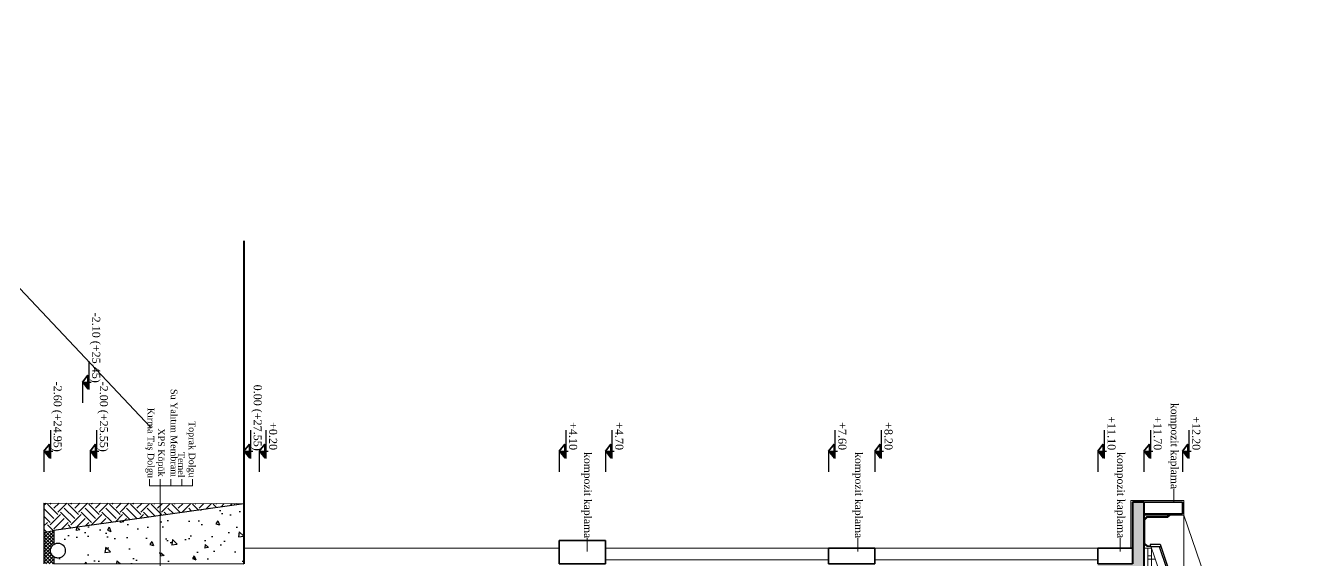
# Model space of a CAD drawing. Header units: centimetres. Extents: x 14449 to 53524, y -19051 to -10746.
# Drawn here: x 18936.4 to 19356.1, y -18163 to -17989.2 of the extents above; entities that cross this region are included whole.
import ezdxf

# ---------------------------------------------------------------- set-up
doc = ezdxf.new("R2010")
doc.units = ezdxf.units.CM
doc.linetypes.add('DUZ', pattern=[0])
for name, color, linetype, lineweight in [('ADAKENARI', 18, 'Continuous', 0), ('İNCE', 8, 'Continuous', 5), ('malzeme cizgisi', 242, 'Continuous', 20), ('P-ÖLÇÜ İÇ', 243, 'Continuous', 0), ('rtm-duv tugla', 22, 'Continuous', 35), ('rtm-kesit katmanı-04', 33, 'Continuous', 25), ('rtm-kesit katmanı-05', 153, 'Continuous', 20), ('rtm-kesit katmanı-06', 136, 'Continuous', 15), ('rtm-mhl-yazı-malzeme', 7, 'Continuous', 13), ('rtm-pen-ahsap', 35, 'Continuous', 13), ('rtm-sembol kot yazı', 7, 'Continuous', 20), ('rtm-sıva', 252, 'Continuous', 15), ('rtm-tarama-betonarme', 51, 'Continuous', 13), ('rtm-tas_betonarme', 50, 'Continuous', 40), ('saski kaseler', 3, 'DUZ', 25)]:
    doc.layers.add(name, color=color, linetype=linetype, lineweight=lineweight)
doc.layers.add('KOT', color=1, linetype='Continuous')
doc.layers.add('Tarama', color=7, linetype='Continuous')
doc.styles.add('times new roman_1_18', font='times.ttf', dxfattribs={"height": 0.2})
doc.styles.add('VAZ-OLCU', font='times.ttf', dxfattribs={"height": 60})

# ---------------------------------------------------------------- blocks, each defined once
blk = doc.blocks.new('saski')
at = {"layer": 'ADAKENARI'}
blk.add_line((33294.4, -27103), (33960.3, -27372.4), dxfattribs=at)
blk = doc.blocks.new('kotson')
at = {"layer": 'KOT'}
blk.add_hatch(color=256, dxfattribs=at).paths.add_polyline_path([(0.3, 13.6), (18, 0), (18, 13.6)])
for p, q in [((70, 16), (0, 16)), ((18, 0), (0.3, 13.6)), ((0.3, 13.6), (35.6, 13.6)), ((18, 0), (18, 21.9)), ((35.6, 13.6), (18, 0)), ((18, 0), (35.6, 13.6)), ((18, 0), (18, 13.6)), ((18, 0), (-33.7, 0))]:
    blk.add_line(p, q, dxfattribs=at)

msp = doc.modelspace()

# ---------------------------------------------------------------- hatches: boundary and pattern name
at = {"layer": 'İNCE', "linetype": 'Continuous', "lineweight": -3}
h = msp.add_hatch(dxfattribs=at)
h.set_pattern_fill('EARTH', scale=0.75, angle=-45, style=0)
h.set_pattern_definition([(315, (40520.493, 1337.5574), (6.7351921, 2e-14), [4.7625, -4.7625]), (315, (40521.756, 1338.8203), (6.7351921, 2e-14), [4.7625, -4.7625]), (315, (40523.0187, 1340.083), (6.7351921, 2e-14), [4.7625, -4.7625]), (45, (40523.8606, 1340.083), (-2e-14, 6.7351921), [4.7625, -4.7625]), (45, (40525.1235, 1338.8203), (-2e-14, 6.7351921), [4.7625, -4.7625]), (45, (40526.3863, 1337.5574), (-2e-14, 6.7351921), [4.7625, -4.7625])])
h.paths.add_polyline_path([(18942.3, -18144.41), (18942.3, -18154.05), (18945.49, -18153.36), (18972.22, -18149.58), (19007.3, -18144.62)])
h = msp.add_hatch(dxfattribs=at)
h.set_pattern_fill('AR-CONC', scale=0.075, angle=-90, style=0)
h.set_pattern_definition([(320, (40507.993, 1337.557), (-1.1954314, -13.66385), [1.42875, -15.71625]), (265, (40507.993, 1337.557), (14.3292634, 2.6432566), [1.143, -12.573044]), (10.451445, (40507.893, 1336.419), (13.1338314, -11.0205935), [1.2142507, -13.3567683]), (316.1842, (40511.803, 1337.557), (-3.153175, -20.330928), [2.143125, -23.574375]), (6.63556, (40511.54, 1335.863), (18.55696, -17.80531), [1.821377, -20.03517]), (261.18415, (40511.803, 1337.557), (18.55696, -17.80531), [1.714498, -18.85948]), (291, (40510.85, 1335.652), (-7.66989, -11.3710793), [1.42875, -15.71625]), (236, (40510.85, 1335.652), (13.8140975, -4.635152), [1.143, -12.573]), (341.451445, (40510.211, 1334.705), (6.1442077, -16.0062314), [1.2142507, -13.356745]), (307.5, (40507.993, 1337.5574), (6.3416279, -0.23164524), [0, -12.4206, 0, -12.7635, 0, -12.620625]), (277.5, (40507.993, 1337.5574), (7.5135431, -5.0114747), [0, -7.2771, 0, -12.13485, 0, -4.810125]), (237.5, (40507.993, 1341.8056), (-0.4296558, -10.1692946), [0, -4.7625, 0, -14.859, 0, -19.71675]), (227.5, (40507.993, 1343.711), (1.9069868, -11.1096886), [0, -6.19125, 0, -9.8679, 0, -14.00175])])
edge = h.paths.add_edge_path()
edge.add_line((18945.49, -18153.36), (18945.48, -18157.87))
edge.add_arc((18946.84, -18159.88), 2.42, 90, 124.0183, ccw=False)
edge.add_arc((18946.84, -18159.88), 2.42, -90, 90, ccw=False)
edge.add_arc((18946.84, -18159.88), 2.42, -122.8035, -90, ccw=False)
edge.add_line((18945.53, -18161.92), (18945.53, -18164.1))
edge.add_line((18945.53, -18164.1), (18984.85, -18164.13))
edge.add_line((18984.85, -18164.13), (19007.3, -18164.14))
edge.add_line((19007.3, -18164.14), (19007.3, -18144.62))
edge.add_line((19007.3, -18144.62), (18982.94, -18148.06))
edge.add_line((18982.94, -18148.06), (18945.49, -18153.36))
at = {"layer": 'rtm-tarama-betonarme'}
h = msp.add_hatch(dxfattribs=at)
h.set_pattern_fill('ANSI33', color=256, scale=0.375, angle=-90, style=0)
h.set_pattern_definition([(315, (20654.9113, -9567.535), (1.683798, 1.683798), []), (315, (20654.9113, -9569.2187), (1.683798, 1.683798), [1.190625, -0.5953125])])
h.paths.add_polyline_path([(19299.8, -18239.03), (19299.8, -18144.14), (19296.05, -18144.14), (19296.05, -18164.14), (19284.8, -18164.14), (19284.8, -18171.64), (19296.05, -18171.64), (19296.05, -18239.03)])
h.paths.add_polyline_path([(19299.8, -18406.64), (19299.8, -18239.03), (19296.05, -18239.03), (19296.05, -18282.89), (19284.8, -18282.89), (19284.8, -18290.39), (19296.05, -18290.39), (19296.05, -18380.37), (19284.8, -18380.37), (19284.8, -18386.64), (19296.05, -18386.64), (19296.05, -18406.64)])
at = {"layer": 'Tarama'}
h = msp.add_hatch(dxfattribs=at)
h.set_pattern_fill('ANSI37', scale=0.25, angle=-90, style=0)
h.set_pattern_definition([(315, (64275.358, 6450.8718), (0.561266008, 0.561266008), []), (45, (64275.358, 6450.8718), (-0.561266008, 0.561266008), [])])
edge = h.paths.add_edge_path()
edge.add_arc((18946.83, -18159.92), 2.42, 122.8035, 180, ccw=False)
edge.add_line((18945.52, -18157.88), (18945.52, -18153.39))
edge.add_line((18945.52, -18153.39), (18942.29, -18154.06))
edge.add_line((18942.29, -18154.06), (18942.29, -18159.92))
edge.add_line((18942.29, -18159.92), (18944.41, -18159.92))
edge = h.paths.add_edge_path()
edge.add_line((18945.52, -18164.14), (18945.52, -18161.95))
edge.add_arc((18946.83, -18159.92), 2.42, 180, 237.1965, ccw=False)
edge.add_line((18944.41, -18159.92), (18942.29, -18159.92))
edge.add_line((18942.29, -18159.92), (18942.29, -18164.14))
edge.add_line((18942.29, -18164.14), (18945.52, -18164.14))

# ---------------------------------------------------------------- linework, layer by layer
at = {"layer": 'İNCE', "color": 7, "linetype": 'Continuous', "lineweight": -3, "elevation": -2.19}
msp.add_lwpolyline([(18945.49, -18153.36), (18945.48, -18157.87, -0.149533), (18946.84, -18157.46, -1), (18946.84, -18162.3, -0.144118), (18945.53, -18161.92), (18945.53, -18164.1), (19007.3, -18164.14), (19007.3, -18164.14), (19007.3, -18164.14), (19007.3, -18144.62)], format="xyb", close=True, dxfattribs=at)
at = {"layer": 'malzeme cizgisi'}
for p, q in [((18976.58, -18138.79, -2.19), (18976.58, -18136.67, -2.19)), ((18980.08, -18138.79, -2.19), (18980.08, -18136.67, -2.19)), ((18983.58, -18138.79, -2.19), (18983.58, -18136.67, -2.19)), ((18987.08, -18138.79, -2.19), (18987.08, -18136.67, -2.19)), ((18990.58, -18138.79, -2.19), (18990.58, -18136.67, -2.19)), ((18976.58, -18138.79, -2.19), (18990.58, -18138.79, -2.19)), ((18980.08, -18174.35, -2.19), (18980.08, -18138.79, -2.19))]:
    msp.add_line(p, q, dxfattribs=at)
at = {"layer": 'P-ÖLÇÜ İÇ', "color": 7, "elevation": -2.19}
msp.add_lwpolyline([(18942.3, -18144.41), (18942.3, -18154.05), (18945.49, -18153.36), (19007.3, -18144.62), (19007.3, -18144.62)], close=True, dxfattribs=at)
at = {"layer": 'P-ÖLÇÜ İÇ', "elevation": -2.19}
for points in [[(19302.14, -18158.59), (19300.89, -18158.59), (19299.8, -18157.68), (19299.8, -18149.74), (19300.79, -18148.82), (19307.38, -18148.82), (19307.93, -18148.39)], [(19302.05, -18158.34), (19300.98, -18158.34), (19300.05, -18157.57), (19300.05, -18149.85), (19300.89, -18149.07), (19307.47, -18149.07), (19308.34, -18148.39)]]:
    msp.add_lwpolyline(points, dxfattribs=at)
at = {"layer": 'rtm-duv tugla'}
for p, q in [((19299.8, -18144.14, -2.19), (19312.3, -18144.14, -2.19)), ((19312.3, -18144.14, -2.19), (19312.3, -18147.89, -2.19)), ((19312.3, -18147.89, -2.19), (19299.8, -18147.89, -2.19))]:
    msp.add_line(p, q, dxfattribs=at)
at = {"layer": 'rtm-duv tugla', "elevation": -2.19}
for points in [[(19109.8, -18164.14), (19109.8, -18156.64), (19124.8, -18156.64), (19124.8, -18164.14), (19109.8, -18164.14)], [(19197.3, -18164.14), (19197.3, -18159.14), (19212.3, -18159.14), (19212.3, -18164.14), (19197.3, -18164.14)], [(19284.8, -18164.14), (19284.8, -18159.14), (19296.05, -18159.14), (19296.05, -18164.14), (19284.8, -18164.14)]]:
    msp.add_lwpolyline(points, dxfattribs=at)
at = {"layer": 'rtm-kesit katmanı-04', "lineweight": 20}
msp.add_line((19301.88, -18157.84, -2.19), (19341.97, -18275.39, -2.19), dxfattribs=at)
at = {"layer": 'rtm-kesit katmanı-04', "lineweight": 30}
for p, q in [((19301.88, -18157.84, -2.19), (19305.05, -18157.84, -2.19)), ((19302.14, -18158.59, -2.19), (19305.31, -18158.59, -2.19)), ((19304.78, -18158.59, -2.19), (19344.62, -18275.39, -2.19)), ((19305.05, -18157.84, -2.19), (19345.14, -18275.39, -2.19))]:
    msp.add_line(p, q, dxfattribs=at)
at = {"layer": 'rtm-kesit katmanı-05', "elevation": -2.19}
msp.add_lwpolyline([(19301.05, -18162.73), (19303.55, -18162.73)], dxfattribs=at)
at = {"layer": 'rtm-kesit katmanı-06', "elevation": -2.19}
for points in [[(19301.05, -18166.59), (19301.05, -18159.09), (19299.8, -18159.09), (19299.8, -18166.59), (19301.05, -18166.59)], [(19302.3, -18161.59), (19302.3, -18159.09), (19301.05, -18159.09), (19301.05, -18161.59), (19302.3, -18161.59)], [(19301.05, -18161.59), (19301.05, -18389.17)], [(19302.3, -18161.59), (19302.3, -18389.17)]]:
    msp.add_lwpolyline(points, dxfattribs=at)
at = {"layer": 'rtm-mhl-yazı-malzeme', "linetype": 'Continuous', "lineweight": 0}
for p, q in [((19309.53, -18144.14, -2.19), (19309.53, -18139.85, -2.19)), ((19118.81, -18160.14, -2.19), (19118.81, -18155.85, -2.19)), ((19206.87, -18160.14, -2.19), (19206.87, -18155.85, -2.19)), ((19292.07, -18160.14, -2.19), (19292.07, -18155.85, -2.19))]:
    msp.add_line(p, q, dxfattribs=at)
at = {"layer": 'rtm-pen-ahsap', "elevation": -2.19}
for points in [[(19197.3, -18162.89), (19124.8, -18162.89)], [(19284.8, -18162.89), (19212.3, -18162.89)]]:
    msp.add_lwpolyline(points, dxfattribs=at)
at = {"layer": 'rtm-sıva'}
for p, q in [((19312.8, -18148.39, -2.19), (19312.8, -18157.62, -2.19)), ((19312.8, -18148.39, -2.19), (19312.8, -18180.54, -2.19)), ((19312.8, -18148.39, -2.19), (19356.11, -18275.39, -2.19)), ((19109.8, -18159.14, -2.19), (19007.3, -18159.14, -2.19)), ((19197.3, -18159.14, -2.19), (19124.8, -18159.14, -2.19)), ((19284.8, -18159.14, -2.19), (19212.3, -18159.14, -2.19))]:
    msp.add_line(p, q, dxfattribs=at)
at = {"layer": 'rtm-sıva', "elevation": -2.19}
msp.add_lwpolyline([(19295.55, -18159.14), (19295.55, -18143.64), (19312.8, -18143.64), (19312.8, -18148.39), (19299.8, -18148.39)], dxfattribs=at)
at = {"layer": 'rtm-tas_betonarme'}
for p, q in [((19007.3, -18059.07, -2.19), (19007.3, -18164.14, -2.19)), ((19299.8, -18144.14, -2.19), (19296.05, -18144.14, -2.19)), ((19296.05, -18144.14, -2.19), (19296.05, -18164.14, -2.19)), ((19299.8, -18144.14, -2.19), (19299.8, -18406.64, -2.19))]:
    msp.add_line(p, q, dxfattribs=at)
at = {"layer": 'Tarama', "color": 7}
msp.add_line((18942.3, -18144.41, -2.19), (18942.3, -18164.14, -2.19), dxfattribs=at)
msp.add_circle((18946.84, -18159.88, -2.19), 2.42, dxfattribs=at)

# ---------------------------------------------------------------- block references
at = {"layer": 'KOT', "xscale": -0.13125, "yscale": 0.13125, "zscale": 0.13125, "rotation": 270.0000000000002}
for p in [(18954.8, -18107.44, -2.19), (18942.3, -18129.89, -2.19), (18957.3, -18129.89, -2.19), (19007.3, -18129.89, -2.19), (19012.3, -18129.89, -2.19), (19109.8, -18129.89, -2.19), (19124.8, -18129.89, -2.19), (19197.3, -18129.89, -2.19), (19212.3, -18129.89, -2.19), (19284.8, -18129.89, -2.19), (19299.8, -18129.89, -2.19), (19312.3, -18129.89, -2.19)]:
    msp.add_blockref('kotson', p, dxfattribs=at)
at = {"layer": 'saski kaseler', "xscale": 0.25, "yscale": 0.25, "zscale": 0.25, "rotation": 335.3575870468404}
msp.add_blockref('saski', (14113.39, -8359.91, -2.19), dxfattribs=at)

# ---------------------------------------------------------------- texts
at = {"layer": 'rtm-mhl-yazı-malzeme', "linetype": 'Continuous', "lineweight": 0, "style": 'times new roman_1_18'}
for p in [(19308.55, -18111.86, -2.19), (19117.83, -18127.86, -2.19), (19205.89, -18127.86, -2.19), (19291.09, -18127.86, -2.19)]:
    msp.add_text('kompozit kaplama', height=2.5, rotation=270, dxfattribs=at).set_placement(p)
at = {"layer": 'rtm-mhl-yazı-malzeme', "linetype": 'Continuous', "lineweight": 0, "char_height": 2.7, "attachment_point": 3, "rotation": 270, "style": 'times new roman_1_18'}
for s, width, insert in [('{\\H0.8x;Su Yalıtım Membranı}', 147.2309, (18985.68, -18135.96, -2.19)), ('\\pxt9;{\\H0.8x;Kırma Taş Dolgu}', 147.2309, (18978.16, -18136.27, -2.19)), ('{\\H0.8x;XPS Köpük}', 147.2309, (18981.55, -18135.8, -2.19)), ('{\\H0.8x;Toprak Dolgu}', 75.0446, (18991.56, -18136.13, -2.19)), ('{\\H0.8x;Temel}', 107.0407, (18988.06, -18136.13, -2.19))]:
    msp.add_mtext_dynamic_manual_height_columns(s, width=width, gutter_width=12.5, heights=[13.31], dxfattribs=dict(at, insert=insert))
at = {"layer": 'rtm-sembol kot yazı', "style": 'VAZ-OLCU'}
for s, p in [('-2.10 (+25.45) ', (18958, -18082.47, -25.16)), ('-2.60 (+24.95) ', (18945.5, -18104.92, -25.16)), ('-2.00 (+25.55) ', (18960.5, -18104.92, -25.16)), ('0.00 (+27.55) ', (19010.5, -18105.9, -25.16)), ('+11.10', (19288, -18116.18, -25.16)), ('+11.70', (19303, -18116.18, -25.16)), ('+12.20', (19315.5, -18116.18, -25.16)), ('+0.20', (19015.5, -18118.1, -25.16)), ('+4.10', (19113, -18118.1, -25.16)), ('+4.70', (19128, -18118.1, -25.16)), ('+7.60', (19200.5, -18118.1, -25.16)), ('+8.20', (19215.5, -18118.1, -25.16))]:
    msp.add_text(s, height=2.6, rotation=270, dxfattribs=at).set_placement(p)

doc.saveas('drawing.dxf')
